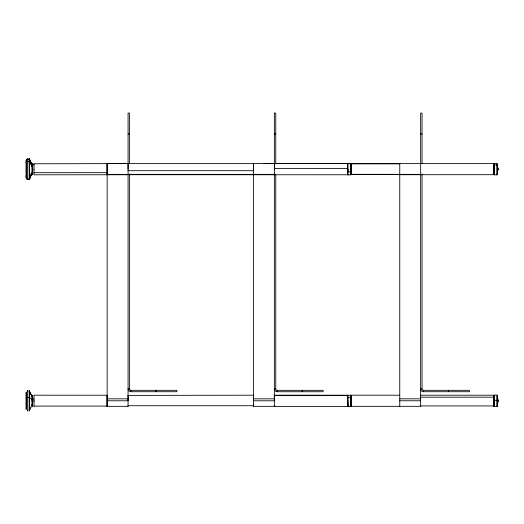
<?xml version="1.0" encoding="UTF-8"?>
<svg xmlns="http://www.w3.org/2000/svg" width="524" height="524" viewBox="0 0 524 524"><rect width="100%" height="100%" fill="white"/><g stroke="black" fill="none" stroke-linecap="round" stroke-linejoin="round"><path stroke-width="0.79" d="M26.2 160.573L26.2 177.865M26.213 392.109L26.2 409.519L26.2 392.227M27.595 410.58L27.576 410.914L27.576 410.521M27.576 391.225L27.589 390.701L27.576 410.881M27.602 158.995L27.576 159.532A1.395 1.336 0 0 0 26.226 160.809M29.154 158.982L29.468 159.014A21.569 21.569 0 0 1 30.202 160.501L30.641 161.549A11.869 11.869 0 0 1 31.113 163.121M29.148 409.899L29.148 410.777M29.134 390.78L29.148 410.849M29.154 179.418L29.134 178.311M29.154 158.949L29.154 179.241M29.468 159.054L29.468 179.064M29.442 409.951L29.442 410.757L29.455 409.906M29.442 391.762L29.455 390.858L29.442 410.698M29.468 178.402L29.337 179.398L27.602 179.424A1.395 1.395 0 0 1 26.226 178.029L26.226 160.285M31.355 164.078L31.211 163.292L31.656 164.85L30.202 160.92M31.335 163.881L31.211 163.298L31.794 165.296M32.265 173.516A0.694 0.544 0 0 1 31.944 173.182L31.918 174.092L31.918 173.49M31.918 166.357L31.918 165.99M31.918 165.165L31.918 164.353M31.938 405.602L31.918 404.718M31.918 400.932L31.938 395.908M32.632 406.296L32.632 405.871M32.619 395.81L32.632 395.194L32.619 406.395M32.619 174.237L32.632 174.682M32.619 163.671L32.619 174.741M128.053 174.335L128.053 174.747L34.008 174.793L34.008 169.2M34.008 163.783L128.072 163.58L128.072 406.336L107.171 406.336L107.158 400.945M34.014 401.443L34.027 395.207L107.171 395.227L107.158 406.382L107.171 163.567L128.072 163.567M34.008 169.448L34.027 163.855M34.014 406.408L34.014 400.69M107.171 174.689L107.158 163.789M107.171 163.612L107.158 174.793M128.072 406.002L128.072 406.224M128.053 400.401L128.059 395.279M128.053 169.114L128.053 163.717M253.465 406.002L253.465 406.224M253.446 400.401L253.446 395.279M253.446 174.747L253.446 174.335M253.446 169.114L253.446 163.717M274.36 406.29L274.36 405.602M274.347 400.356L274.36 395.456M274.347 173.988L274.347 174.747M274.347 169.743L274.366 163.573L274.347 406.395L347.491 406.395L347.491 406.054M128.884 174.715L347.491 174.767L347.491 173.988M347.51 395.456L347.491 406.395M347.648 405.779L347.648 406.31L347.661 395.378M347.648 174.708L347.648 174.204M347.988 169.062L347.857 174.793M347.988 405.773L347.982 406.585L350.608 406.545L347.982 406.585L347.982 401.829M347.988 400.781L347.995 395.365M347.988 174.944L347.988 174.204M350.602 174.931L350.621 163.429L347.648 163.737L347.648 174.603M350.936 163.802L350.621 174.721M350.602 163.527L350.956 163.743M350.949 395.325L350.936 406.277L350.949 403.768M350.936 174.636L350.936 172.127M350.936 406.29L350.936 405.759M29.154 158.877L27.602 158.857A1.395 1.395 0 0 0 26.226 160.252M31.355 174.204L31.211 174.99L31.741 173.149L30.202 177.23A21.563 20.691 0 0 1 29.468 178.658L29.154 178.828M351.48 169.573L351.48 168.662L351.48 169.933L351.499 168.473L351.48 169.809M351.48 170.051L351.499 168.918L351.48 169.462M351.486 401.672L351.499 400.061L351.499 401.24M497.793 169.972L497.793 168.309M497.793 401.522L497.793 399.936M351.48 169.972L351.499 169.023M497.793 169.835L497.793 168.505M497.793 400.126L497.793 401.476L497.793 400.054M351.486 401.495L351.499 400.729M497.793 168.833L497.793 169.73L497.793 168.656M497.793 401.174L497.793 400.225M31.217 174.754L31.375 174.014M351.486 401.214L351.506 400.781M497.793 401.089L497.793 400.362M497.793 169.193L497.793 169.016M497.793 401.056L497.793 400.454L497.793 400.906M351.499 169.37L351.499 168.499M351.48 168.387L351.499 169.324L351.499 168.309M30.785 407.823L31.414 406.015M31.918 399.209L34.014 398.98M30.117 409.421L30.798 407.751M29.842 177.964L29.468 178.802M493.955 164.942L497.243 164.975M347.648 397.762L350.936 397.781M350.936 171.754L347.648 171.774M493.955 400.31L497.243 400.31M348.001 174.826L350.621 174.793M27.602 159.473L29.41 159.558L30.471 161.634M128.072 133.967L129.461 133.967M274.36 133.967L275.755 133.967M420.654 133.961L422.049 133.961M128.884 163.567L399.76 163.58L399.76 406.336M263.913 163.567L493.805 163.586L493.805 174.695L399.76 174.715M350.805 163.868L399.76 163.868M34.008 164.85L32.619 164.85A0.694 0.544 0 0 0 31.918 165.394L31.938 164.267L31.918 174.079M274.347 168.499L347.491 168.499M128.053 170.686L253.446 170.686M34.008 172.678L107.158 172.678M107.171 174.374L128.072 174.374M128.884 174.322L274.36 174.374M350.805 174.322L420.654 174.368M128.884 174.413L253.714 174.413M350.805 174.413L399.76 174.413M129.461 388.939L128.072 388.939A2.784 2.784 0 0 0 130.856 391.723L176.837 391.716L176.837 390.321L130.856 390.328A1.395 1.395 0 0 1 129.461 388.939L129.467 174.007M275.755 388.939L274.36 388.939A2.784 2.784 0 0 0 277.15 391.723L323.125 391.723L323.125 390.328L277.15 390.328A1.395 1.395 0 0 1 275.755 388.939L275.755 174.833M422.049 388.926L420.654 388.926A2.784 2.784 0 0 0 423.444 391.716L469.419 391.716L469.419 390.321L423.444 390.321A1.395 1.395 0 0 1 422.049 388.926L422.049 174.007M253.714 395.201L128.059 395.404M274.111 395.201L399.76 395.201M420.654 395.201L493.805 395.207L493.805 406.342M274.347 395.627L347.491 395.627M420.654 397.185L493.805 397.185M107.171 398.836L128.072 398.836M253.465 398.836L274.36 398.836M399.76 398.829L420.654 398.829M107.171 400.781L128.072 400.781M253.465 400.781L274.36 400.781M399.76 400.768L420.654 400.768M128.059 405.714L253.446 405.714M420.654 405.93L493.805 405.93M34.014 406.093L107.158 406.093M253.714 406.336L274.93 406.336M350.805 406.336L420.654 406.329L420.654 163.567M30.13 392.188L31.407 395.535M30.117 392.26L31.394 395.594M30.733 162.27L31.211 163.357M30.805 162.44L31.84 165.46M31.63 164.772L31.741 165.368M351.48 168.879L351.493 169.219L351.48 168.787M31.217 163.645L31.407 165.263M351.486 400.493L351.493 400.84L351.499 400.271M351.493 400.84L351.499 399.95M350.949 395.332L350.936 398.096M350.608 395.168L350.608 406.506M347.491 174.767L347.51 163.737M31.918 396.013L31.938 396.996M29.468 178.907L29.468 179.208A21.569 21.569 0 0 0 30.202 177.78L30.641 176.732A12.019 12.019 0 0 0 31.302 174.099L31.407 173.025A5.816 0.648 86.8 0 1 31.361 173.889M29.134 159.211L29.134 160.023M29.154 178.972L29.154 179.339M27.576 159.231L27.602 179.398M497.243 163.691L497.243 174.59M497.243 395.319L497.243 406.224M493.955 163.652L493.955 174.63M448.518 390.321L448.518 391.716M423.444 390.321L423.444 391.716M422.049 163.383L422.049 113.06L420.654 113.06L420.654 163.383M350.956 163.704L350.956 166.449M350.621 163.449L350.621 163.816M348.001 163.783L348.001 163.409L347.982 172.573M347.982 400.631L347.988 405.714M302.224 390.328L302.224 391.723M277.15 390.328L277.15 391.723M275.755 163.39L275.755 113.073L274.36 113.073L274.36 163.39M253.465 163.567L253.465 406.336M253.446 404.751L253.446 406.277M155.936 390.328L155.936 391.723M130.856 390.328L130.856 391.723M129.461 163.39L129.467 113.06L128.072 113.073L128.072 163.39M107.158 395.306L107.158 400.238M32.632 163.567L32.619 164.195M31.918 400.795L31.918 405.694M30.202 160.534L30.202 161.051M29.455 159.217L29.468 160.03M29.455 390.852L29.455 391.205M29.154 390.675L29.134 391.749M27.595 390.694L27.595 391.153M31.394 173.333A36.955 28.964 0 0 1 31.093 174.02M31.918 166.488A36.955 28.964 0 0 0 30.778 163.743L29.364 161.366L27.576 161.32A1.395 1.094 0 0 0 26.2 162.414M26.383 176.568A1.395 1.094 0 0 1 26.2 176.025M351.335 403.473A23.004 18.235 0 0 0 351.434 400.781A23.004 18.235 0 0 0 351.021 396.445M351.296 403.735A23.004 18.235 0 0 1 351.021 405.111M32.285 173.437A0.694 0.544 0 0 1 32.029 173.234M31.938 165.315A0.694 0.544 0 0 1 32.285 164.844M31.414 173.254A36.955 28.964 0 0 1 31.113 173.942M31.113 164.34A36.955 28.964 0 0 1 31.414 165.027M26.403 176.49A1.395 1.094 0 0 1 26.22 175.946M26.22 162.335A1.395 1.094 0 0 1 26.403 161.792M31.918 399.674A36.955 12.34 0 0 0 30.785 398.509L29.364 397.493L27.576 397.474A1.395 0.465 0 0 0 26.2 397.939M26.383 403.971A1.395 0.465 0 0 1 26.2 403.742M497.315 395.325A23.004 22.925 0 0 1 497.728 400.768A23.004 19.355 0 0 1 497.551 404.174M497.315 406.218A23.004 22.925 0 0 0 497.728 400.775A23.004 19.355 0 0 0 497.551 397.369M493.837 395.797A7.002 6.976 0 0 1 493.955 395.299L493.955 406.257A7.002 6.976 0 0 1 493.805 405.556M351.008 405.366A23.004 19.047 0 0 0 351.421 400.84A23.004 19.047 0 0 0 351.355 398.299M351.008 396.314A23.004 19.047 0 0 1 351.322 398.024M347.648 405.386A7.002 5.797 0 0 1 347.53 404.973M497.551 166.121A23.004 17.181 0 0 1 497.728 169.141A23.004 17.181 0 0 1 497.551 172.16M497.315 165.06A23.004 17.181 0 0 1 497.368 165.257M497.466 172.606A23.004 17.181 0 0 1 497.315 173.221M497.315 172.665A23.004 14.829 0 0 0 497.728 169.141A23.004 14.829 0 0 0 497.551 166.534M493.955 172.684A7.002 4.513 0 0 1 493.805 172.239M27.097 178.71A1.395 1.336 0 0 1 26.632 178.409M26.455 178.199A1.395 1.336 0 0 1 26.226 177.472M31.388 164.916A5.712 0.583 -87.2 0 1 31.407 165.414M31.401 164.097A5.947 0.688 -86.5 0 1 31.447 164.51M29.658 159.977A21.563 20.691 0 0 1 30.025 160.691M31.433 163.298A5.836 0.668 -86.6 0 1 31.63 163.619M31.361 164.392A5.816 0.648 -86.8 0 1 31.42 165.322M31.584 174.636A5.836 0.648 86.8 0 1 31.401 174.983M31.394 163.416A5.836 0.57 -87.9 0 1 31.564 164.326M31.538 174.171A5.836 0.57 87.9 0 1 31.394 174.865M351.349 171.931A23.004 20.364 0 0 0 351.421 169.219A23.004 20.364 0 0 0 351.008 164.379M351.316 172.232A23.004 20.364 0 0 1 351.008 174.06M347.53 164.798A7.002 6.196 0 0 1 347.648 164.359M497.466 404.679A23.004 19.355 0 0 1 497.315 405.373M497.315 396.17A23.004 19.355 0 0 1 497.466 396.865M351.335 168.656A23.004 3.282 0 0 1 351.44 169.141A23.004 3.282 0 0 1 351.335 169.625M26.403 403.899A1.395 0.465 0 0 1 26.22 403.67M26.22 397.867A1.395 0.465 0 0 1 26.403 397.637M30.202 177.23L30.202 177.741L30.202 177.23M496.916 174.846L494.296 174.885L494.289 163.396L496.916 163.436L496.916 174.846M496.916 406.48L494.296 406.513L494.289 395.031L496.916 395.063L496.916 406.48"/></g></svg>
